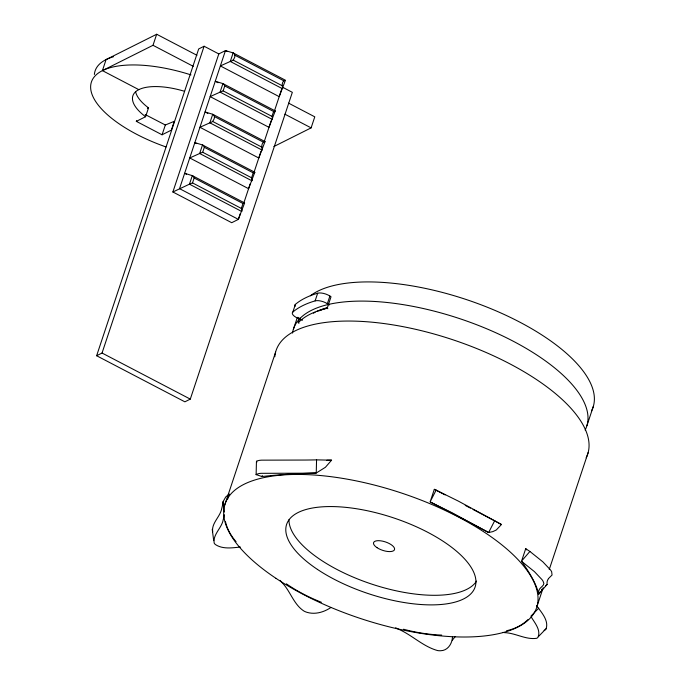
<?xml version="1.0" encoding="UTF-8"?>
<svg xmlns="http://www.w3.org/2000/svg" width="685" height="685" viewBox="0 0 685 685"><rect width="100%" height="100%" fill="white"/><g stroke="black" fill="none" stroke-linecap="round" stroke-linejoin="round"><path stroke-width="1.03" d="M228.884 495.777A150.974 77.482 -7.4 0 1 229.09 494.125L225.716 496.985L223.01 501.788A105.918 54.355 -7.4 0 1 221.803 508.184C220.527 516.601 211.237 523.066 212.701 531.765M224.295 514.735A105.918 54.355 -7.4 0 1 223.267 519.453C221.991 527.87 212.701 534.334 214.165 543.034A13.657 7.004 -7.4 0 0 215.458 544.584C222.745 549.404 232.224 547.854 240.401 547.05M316.564 459.866L316.239 473.027A150.76 16.149 1.4 0 0 261.978 476.554L256.036 474.551L258.93 473.54A13.657 1.464 1.4 0 1 261.268 473.318L304.782 473.207A105.918 11.345 1.4 0 0 316.239 473.027L325.409 467.29L331.583 460.183L316.564 459.866A105.918 11.345 1.4 0 1 305.116 460.046L261.601 460.157A13.657 1.464 1.4 0 0 259.255 460.38L256.55 461.073L257.003 461.955M256.121 474.731L256.447 461.57M452.46 637.016C452.254 643.515 447.844 650.587 440.78 650.724A13.657 9.684 31.5 0 1 437.621 650.57C423.039 646.572 412.027 634.978 398.242 629.061A105.918 75.136 31.5 0 0 395.639 627.785M227.471 499.648L227.814 498.423M227.994 497.815L228.533 495.974M228.713 495.358L229.09 494.125M138.815 89.641L102.416 70.623L106.089 59.578L156.677 34.25L196.946 55.288M102.416 70.623L153.003 45.296L156.677 34.25M145.203 114.549L165.333 124.995L174.255 121.322L171.319 130.167L162.071 134.791L136.332 121.348L136.538 120.74M136.332 121.348L145.58 116.724L148.517 107.879A51.195 20.576 18.4 0 1 135.647 91.876M162.071 134.791L165.333 124.995M282.229 87.055L292.341 92.329L190.293 399.115L184.881 401.83L96.628 355.738L198.684 48.952L204.096 46.237L218.806 53.927L225.468 50.587L233.131 52.916L285.44 80.239L279.197 96.653L220.364 65.931L230.288 61.462L233.131 52.916M96.628 355.738L102.048 353.023L204.096 46.237M186.517 174.281L184.642 173.305L192.305 175.634L244.622 202.957L238.371 219.371L231.71 222.702L172.877 191.98L218.806 53.927M172.877 191.98L189.462 184.171L192.305 175.634M202.512 144.955L254.829 172.277L248.578 188.692L189.745 157.961L199.669 153.5L202.512 144.955L194.848 142.626L196.715 143.602M212.718 114.275L265.035 141.598L258.784 158.012L199.952 127.282L209.875 122.82L212.718 114.275L205.055 111.946L207.855 113.41M222.925 83.596L275.242 110.919L268.991 127.333L210.158 96.602L220.082 92.141L222.925 83.596L215.261 81.267L218.061 82.731M189.599 184.111L192.528 182.912L194.146 177.98L242.987 203.505L243.903 203.162M199.806 153.431L202.691 152.25L204.353 147.301L253.193 172.826L254.109 172.483M210.012 122.752C213.078 122.564 215.664 117.195 213.985 115.525A2.697 1.413 68.9 0 0 213.112 114.481M220.185 92.09L223.139 90.874L224.766 85.942L273.598 111.475L274.514 111.124M230.425 61.402C233.791 61.068 236.085 55.853 234.33 54.064A2.697 1.413 68.9 0 0 233.525 53.13M241.891 211.04A2.697 1.413 68.9 0 0 241.754 209.756L241.36 208.437L242.987 203.505M252.097 180.36A2.697 1.413 68.9 0 0 251.952 179.076L251.575 177.783L253.253 172.808M262.192 148.397C261.31 146.153 261.918 142.531 264.316 141.804M272.51 119.002A2.697 1.413 68.9 0 0 272.365 117.717L271.971 116.381L273.598 111.475M282.717 88.322A2.697 1.413 68.9 0 0 282.571 87.038C281.792 84.82 282.28 81.164 284.72 80.453M240.289 213.617L238.371 219.371L179.538 188.64L225.468 50.587L227.334 51.563M243.792 203.068L250.171 183.897M253.998 172.397L261.019 151.299M264.204 141.718L271.226 120.62M274.411 111.038L281.424 89.941M273.889 146.522L311.11 127.881L314.783 116.835L288.565 103.135M224.569 505.556L275.593 352.167M302.556 320.203L298.103 318.345A8.828 3.545 18.4 0 1 292.846 312.035L295.398 304.371A165.111 66.368 18.4 0 1 317.669 293.214A8.828 3.545 18.4 0 1 329.896 296.04L331.018 296.776L327.19 308.276A154.476 62.095 18.4 0 0 298.24 322.772L299.071 323.115M293.343 329.425L297.376 317.318M298.103 318.345L298.42 317.386M298.24 322.772L299.842 317.977M292.846 312.035A165.111 66.368 18.4 0 1 315.117 300.886L317.669 293.214M262.064 476.306L262.321 475.536M329.262 304.962L327.344 303.703L329.896 296.04M436.122 490.117L434.316 489.321L430.206 501.668L436.122 490.117L458.385 501.129L486.487 516.344A105.918 2.355 27.1 0 0 494.673 520.728L501.454 524.522L496.248 530.019L492.806 531.628L488.645 532.51A150.691 3.356 27.1 0 0 430.146 501.925L452.357 512.911L480.459 528.126A105.918 2.355 27.1 0 0 488.645 532.51L494.681 520.728M529.899 551.459L525.712 548.676L521.602 561.024L529.899 551.459L542.862 561.846L550.457 569.886A13.657 3.023 40.9 0 1 551.656 571.735L552.059 575.032L549.01 578.02M586.899 425.71L593.279 406.539M537.143 605.891L543.188 587.73M549.233 569.56L588.167 452.502M502.773 632.426A105.918 53.593 44.3 0 1 504.776 632.649C515.599 633.06 525.874 639.944 536.689 638.3A13.657 6.91 44.3 0 0 538.05 637.161C541.056 630.054 534.745 622.862 531.303 617.108M544.078 630.363L544.669 630.123A13.657 6.91 44.3 0 0 546.031 628.993C549.13 620.482 541.201 612.15 536.646 605.728M541.732 589.271L541.433 589.982M548.009 579.322L547.281 581.085A105.918 23.453 40.9 0 0 547.092 584.451L545.534 585.795M540.688 591.532L538.633 594.203A105.918 23.453 40.9 0 1 538.83 590.838C539.189 587.079 545.971 585.744 543.196 581.488A13.657 3.023 40.9 0 0 542.006 579.638L534.428 571.632L521.525 561.28A150.691 33.359 40.9 0 1 538.641 594.212M455.26 636.545L452.297 640.235M548.317 578.842L548.651 578.414M538.633 594.203L547.092 584.451M530.918 616.175L538.735 608.16M538.376 636.63L546.356 628.453M274.094 111.998L275.242 110.919M263.888 142.677L265.035 141.598M253.681 173.348L254.829 172.277M330.855 607.535C324.031 612.133 315.263 614.77 307.154 612.373A13.657 9.727 5.9 0 1 304.029 611.106C293.445 604.333 290.389 590.795 281.638 582.173A105.918 75.453 5.9 0 0 280.037 580.358M148.517 107.879L147.403 108.341M212.898 121.57L261.781 147.104M202.691 152.25L251.575 177.783M234.981 55.288L283.804 80.796M233.345 60.194L282.186 85.719M230.288 61.462L282.597 88.785M153.003 45.296L193.273 66.334M284.883 114.181L311.11 127.881M223.139 90.874L271.971 116.381M220.082 92.141L272.399 119.464M214.568 116.647L263.391 142.155M209.875 122.82L262.192 150.143M199.669 153.5L251.986 180.823M192.528 182.912L241.36 208.437M189.462 184.171L241.779 211.502M102.048 353.023L190.293 399.115M327.19 308.276L327.85 308.712M204.344 147.275L203.728 146.119A2.697 1.413 68.9 0 0 202.906 145.16M224.757 85.925L224.166 84.803A2.697 1.413 68.9 0 0 223.319 83.801M194.138 177.954L193.564 176.858A2.697 1.413 68.9 0 0 192.699 175.84M223.01 501.788L224.337 512.038M212.239 529.334L213.703 540.602M274.805 356.774A164.186 65.991 18.4 0 1 449.857 338.775A164.186 65.991 18.4 0 1 586.154 457.803M476.563 581.094A99.308 39.918 18.4 0 1 372.623 584.399A99.308 39.918 18.4 0 1 288.976 519.735M326.873 460.277A151.077 16.183 1.4 0 1 331.583 460.183M441.671 635.089A150.691 106.894 31.5 0 1 403.533 629.224M528.041 619.514A150.691 76.249 44.3 0 1 506.54 630.748M525.737 548.694A150.974 33.428 40.9 0 1 526.559 549.849M321.359 602.261A150.691 107.348 5.9 0 1 286.356 583.834M236.068 541.672A150.691 77.336 -7.4 0 1 225.468 521.636M434.316 489.33A150.974 3.356 27.1 0 1 445.096 494.895M465.252 505.393A150.974 3.356 27.1 0 1 470.467 508.124M473.035 509.469A150.974 3.356 27.1 0 1 501.454 524.522M292.521 333.073A154.476 62.095 18.4 0 1 459.284 318.508A154.476 62.095 18.4 0 1 585.136 430.026M310.356 295.757A154.476 62.095 18.4 0 1 490.109 308.37A154.476 62.095 18.4 0 1 591.515 410.854M315.117 300.886A8.828 3.545 18.4 0 1 327.344 303.703M295.038 306.452A8.828 3.545 18.4 0 1 295.398 304.371M313.37 313.182A150.066 60.314 18.4 0 1 315.109 312.274M316.924 311.401A150.066 60.314 18.4 0 1 327.105 307.702M319.167 310.776A149.621 60.143 18.4 0 1 327.439 307.908M166.018 146.95A94.89 38.146 18.4 0 1 91.49 81.789A94.89 38.146 18.4 0 1 190.969 74.896M94.367 74.485A94.89 38.146 18.4 0 1 113.436 56.761M145.58 116.724A51.195 20.576 18.4 0 1 137.12 90.617A51.195 20.576 18.4 0 1 184.291 91.225M262.158 148.397A2.697 1.413 68.9 0 1 262.304 149.681M275.969 578.328A164.186 65.991 18.4 0 0 534.685 612.039A164.186 65.991 18.4 0 0 331.917 476.803A164.186 65.991 18.4 0 0 275.969 578.328M317.42 569.398A99.308 39.918 18.4 0 0 473.9 589.785A99.308 39.918 18.4 0 0 351.251 507.987A99.308 39.918 18.4 0 0 317.42 569.398M376.998 547.658A11.037 4.435 18.4 0 0 394.38 549.927A11.037 4.435 18.4 0 0 380.757 540.833A11.037 4.435 18.4 0 0 376.998 547.658"/></g></svg>
